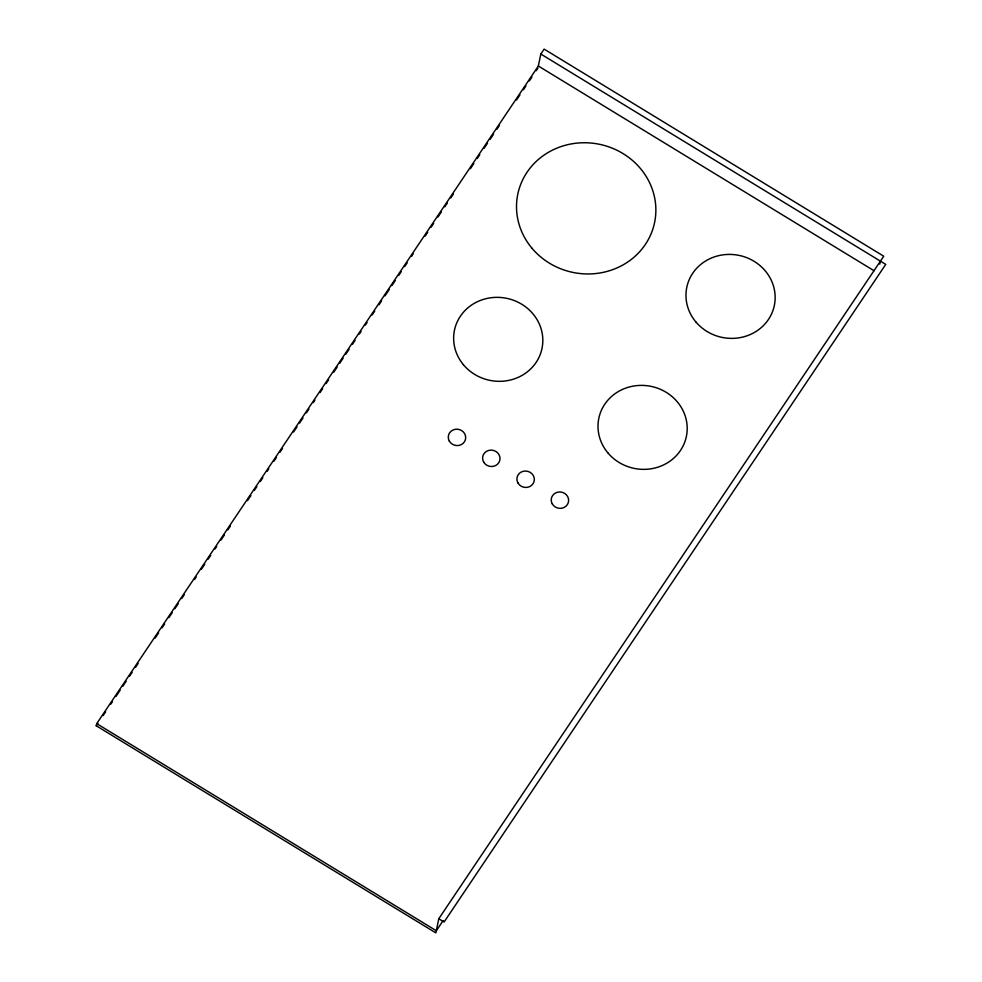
<?xml version="1.0" encoding="UTF-8"?>
<svg xmlns="http://www.w3.org/2000/svg" width="982" height="982" viewBox="0 0 982 982"><rect width="100%" height="100%" fill="white"/><g stroke="black" fill="none" stroke-linecap="round" stroke-linejoin="round"><path stroke-width="1.47" d="M96.261 725.796L96.702 723.636L538.345 66.015L540.812 54.035L544.114 49.1L883.726 256.204L438.77 918.759L435.873 932.9L96.261 725.796L97.967 723.243M879.798 264.133L880.424 261.138M103.085 715.62L105.651 711.803M110.782 704.168L112.488 701.627M115.901 696.533L120.172 690.174M122.738 686.357L126.15 681.275M129.575 676.181L132.14 672.363M135.553 667.281L138.118 663.464M155.205 638.03L158.618 632.936M162.03 627.854L164.595 624.036M168.867 617.678L172.28 612.584M174.845 608.766L178.27 603.685M181.682 598.59L184.248 594.773M194.497 579.515L196.204 576.974M201.335 569.339L204.747 564.245M208.159 559.163L210.725 555.346M214.997 548.987L216.703 546.446M220.975 540.075L224.399 534.994M227.812 529.899L230.377 526.094M247.464 500.648L250.876 495.566M254.289 490.472L256.854 486.655M260.267 481.573L262.832 477.755M267.104 471.397L268.81 468.844M273.941 461.221L276.507 457.403M279.919 452.309L282.485 448.492M293.593 431.957L297.006 426.875M299.571 423.058L302.984 417.964M306.396 412.882L308.962 409.064M313.233 402.706L314.94 400.165M320.071 392.53L322.636 388.712M326.049 383.631L328.614 379.813M333.733 372.178L337.157 367.084M339.723 363.279L343.135 358.185M345.701 354.367L349.113 349.285M352.526 344.191L355.091 340.373M359.363 334.015L361.069 331.474M365.341 325.116L367.059 322.575M372.178 314.94L374.743 311.122M379.015 304.764L381.581 300.946M384.993 295.852L389.265 289.494M391.83 285.676L395.243 280.594M398.655 275.5L401.221 271.695M404.645 266.601L407.199 262.783M411.47 256.425L413.189 253.884M425.145 236.073L427.71 232.255M431.123 227.173L433.688 223.356M437.96 216.997L441.372 211.903M444.785 206.821L447.35 203.004M450.775 197.91L453.328 194.092M470.415 168.659L473.84 163.564M477.252 158.483L479.817 154.665M484.089 148.307L487.502 143.212M490.067 139.407L493.48 134.313M496.904 129.231L499.457 125.414M516.544 99.968L519.969 94.886M523.381 89.792L525.947 85.974M529.359 80.892L531.925 77.075M536.197 70.716L537.903 68.175M443.14 920.564L436.315 930.74L96.702 723.636M540.812 54.035L885.739 264.391L444.097 922.012L438.77 918.759M538.345 66.015L874.041 270.737M695.71 321.74A44.706 41.87 11.6 0 0 772.085 312.718A44.706 41.87 11.6 0 0 723.894 254.731A44.706 41.87 11.6 0 0 695.71 321.74M607.748 452.714A44.706 41.87 11.6 0 0 684.123 443.704A44.706 41.87 11.6 0 0 635.931 385.705A44.706 41.87 11.6 0 0 607.748 452.714M552.252 503.852A8.728 8.175 11.6 0 0 567.326 504.674A8.728 8.175 11.6 0 0 560.219 491.982A8.728 8.175 11.6 0 0 552.252 503.852M517.931 482.923A8.728 8.175 11.6 0 0 533.017 483.758A8.728 8.175 11.6 0 0 525.898 471.053A8.728 8.175 11.6 0 0 517.931 482.923M483.623 461.994A8.728 8.175 11.6 0 0 498.696 462.829A8.728 8.175 11.6 0 0 491.589 450.124A8.728 8.175 11.6 0 0 483.623 461.994M531.741 247.955A69.857 65.426 11.6 0 0 651.066 233.863A69.857 65.426 11.6 0 0 575.771 143.249A69.857 65.426 11.6 0 0 531.741 247.955M463.381 364.678A44.706 41.87 11.6 0 0 539.756 355.656A44.706 41.87 11.6 0 0 491.565 297.669A44.706 41.87 11.6 0 0 463.381 364.678M449.302 441.065A8.728 8.175 11.6 0 0 464.376 441.9A8.728 8.175 11.6 0 0 457.268 429.195A8.728 8.175 11.6 0 0 449.302 441.065"/></g></svg>
